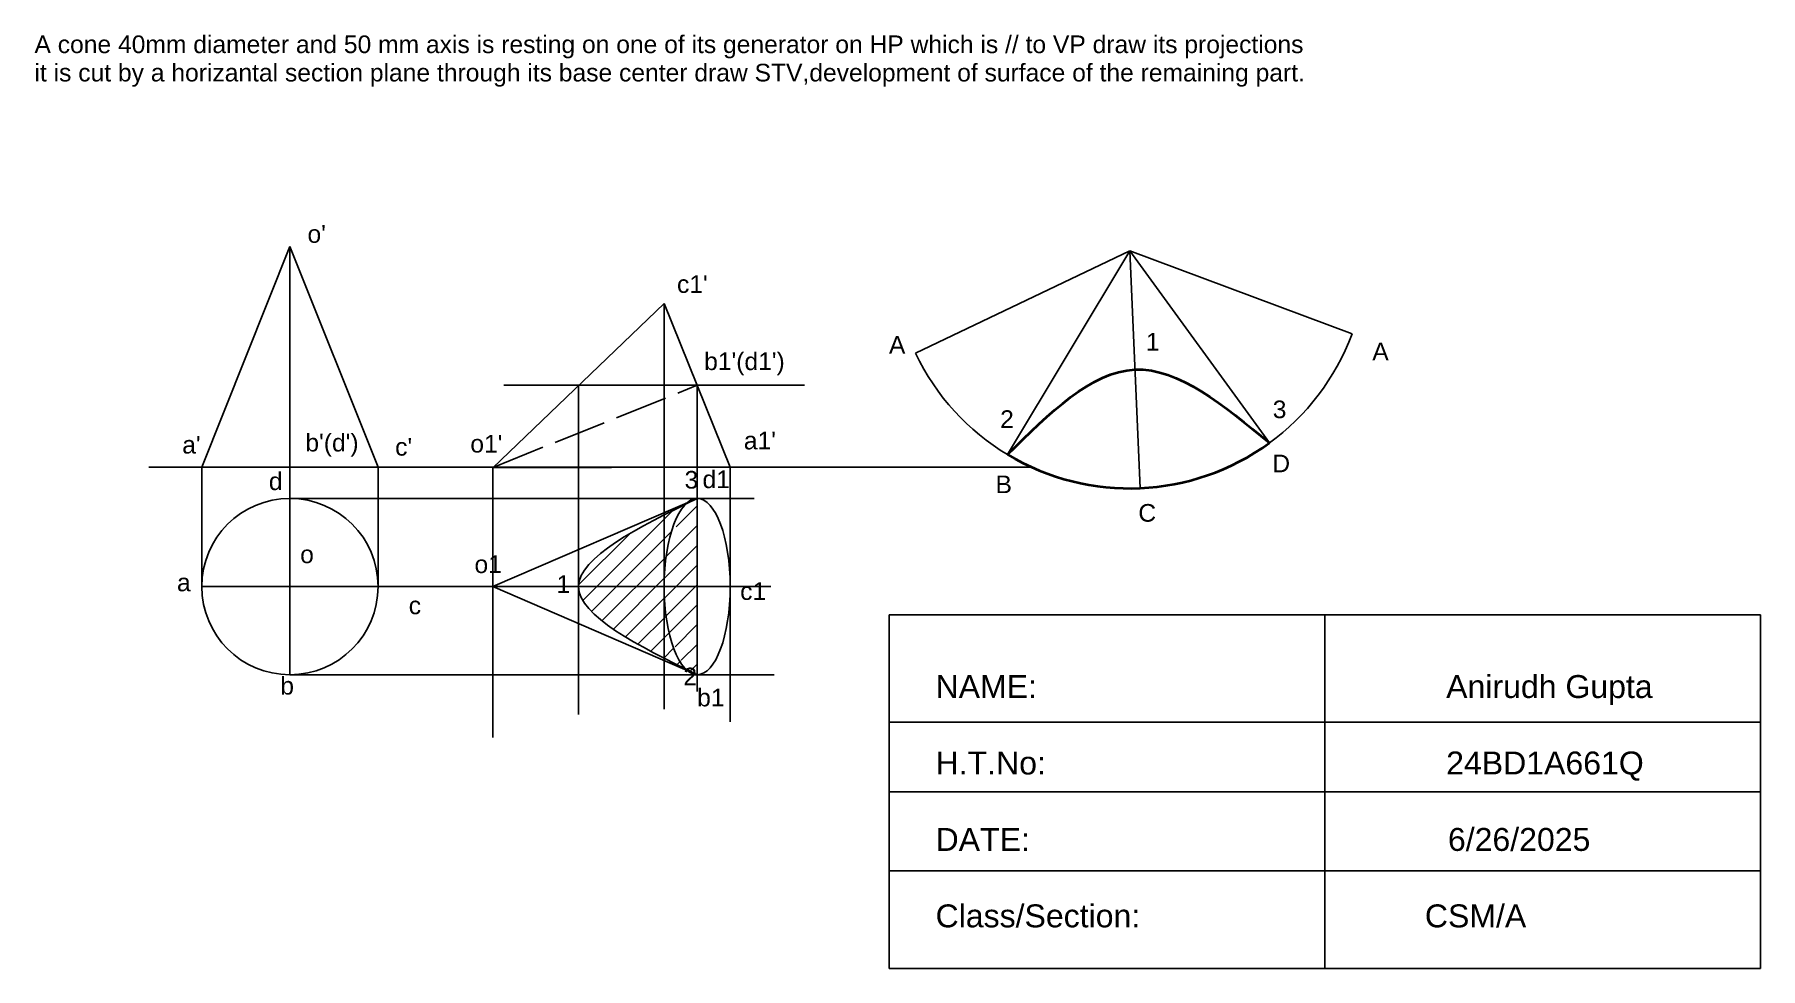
# Model space of a CAD drawing. Header units: inches. Extents: x 14 to 3829, y 5 to 1519.
# Drawn here: x 1164.5 to 1556.1, y 1189.9 to 1401.7 of the extents above; entities that cross this region are included whole.
import ezdxf

# ---------------------------------------------------------------- set-up
doc = ezdxf.new("R2010")
doc.units = ezdxf.units.IN
doc.header["$MEASUREMENT"] = 0
doc.linetypes.add('ACAD_ISO02W100', pattern=[15, 12, -3])
doc.styles.get("Standard").update_dxf_attribs({"font": 'arial.ttf'})

msp = doc.modelspace()

# ---------------------------------------------------------------- hatches: boundary and pattern name
h = msp.add_hatch()
h.set_pattern_fill('ANSI31', color=256)
h.set_pattern_definition([(45, (-2006.504, -692.9825), (-2.245064, 2.245064), [])])
edge = h.paths.add_edge_path()
edge.add_spline(control_points=[(1307.341, 1292.711), (1296.792, 1287.296), (1287.911, 1281.882), (1287.911, 1276.467)], knot_values=[6.2986296, 6.2986296, 6.2986296, 6.2986296, 33.5408764, 33.5408764, 33.5408764, 33.5408764], degree=3, periodic=0)
edge.add_line((1287.911, 1276.467), (1307.341, 1276.467))
edge.add_line((1307.341, 1276.467), (1307.341, 1292.711))
edge = h.paths.add_edge_path()
edge.add_spline(control_points=[(1314.837, 1296.467), (1313.938, 1296.022), (1313.039, 1295.577), (1312.143, 1295.131)], knot_values=[0, 0, 0, 0, 2.2398577, 2.2398577, 2.2398577, 2.2398577], degree=3, periodic=0)
edge.add_ellipse((1314.837, 1276.467), major_axis=(0, -20), ratio=0.374769, start_angle=201.05754, end_angle=270)
edge.add_line((1307.341, 1276.467), (1314.837, 1276.467))
edge.add_line((1314.837, 1276.467), (1314.837, 1296.467))
edge = h.paths.add_edge_path(flags=17)
edge.add_ellipse((1314.837, 1276.467), major_axis=(0, -20), ratio=0.374769, start_angle=209.67535, end_angle=218.29315, ccw=False)
edge.add_ellipse((1314.837, 1276.467), major_axis=(0, -20), ratio=0.374769, start_angle=201.05754, end_angle=209.67535, ccw=False)
edge.add_spline(control_points=[(1312.143, 1295.131), (1310.522, 1294.325), (1308.913, 1293.518), (1307.341, 1292.711)], knot_values=[2.2398577, 2.2398577, 2.2398577, 2.2398577, 6.2986296, 6.2986296, 6.2986296, 6.2986296], degree=3, periodic=0)
edge.add_line((1307.341, 1292.711), (1307.341, 1276.467))
edge.add_ellipse((1314.837, 1276.467), major_axis=(0, -20), ratio=0.374769, start_angle=261.38219, end_angle=270, ccw=False)
edge.add_ellipse((1314.837, 1276.467), major_axis=(0, -20), ratio=0.374769, start_angle=252.76438, end_angle=261.38219, ccw=False)
edge.add_ellipse((1314.837, 1276.467), major_axis=(0, -20), ratio=0.374769, start_angle=244.14658, end_angle=252.76438, ccw=False)
edge.add_ellipse((1314.837, 1276.467), major_axis=(0, -20), ratio=0.374769, start_angle=235.52877, end_angle=244.14658, ccw=False)
edge.add_ellipse((1314.837, 1276.467), major_axis=(0, -20), ratio=0.374769, start_angle=226.91096, end_angle=235.52877, ccw=False)
edge.add_ellipse((1314.837, 1276.467), major_axis=(0, -20), ratio=0.374769, start_angle=218.29315, end_angle=226.91096, ccw=False)
edge = h.paths.add_edge_path()
edge.add_line((1307.341, 1276.467), (1287.911, 1276.467))
edge.add_spline(control_points=[(1287.911, 1276.467), (1287.911, 1271.052), (1296.792, 1265.638), (1307.341, 1260.223)], knot_values=[33.5408764, 33.5408764, 33.5408764, 33.5408764, 60.7831231, 60.7831231, 60.7831231, 60.7831231], degree=3, periodic=0)
edge.add_line((1307.341, 1260.223), (1307.341, 1276.467))
edge = h.paths.add_edge_path()
edge.add_line((1314.837, 1276.467), (1307.341, 1276.467))
edge.add_ellipse((1314.837, 1276.467), major_axis=(0, -20), ratio=0.374769, start_angle=270, end_angle=338.94246)
edge.add_spline(control_points=[(1312.143, 1257.803), (1313.039, 1257.357), (1313.938, 1256.912), (1314.837, 1256.467)], knot_values=[64.841895, 64.841895, 64.841895, 64.841895, 67.0817527, 67.0817527, 67.0817527, 67.0817527], degree=3, periodic=0)
edge.add_line((1314.837, 1256.467), (1314.837, 1276.467))
edge = h.paths.add_edge_path(flags=17)
edge.add_ellipse((1314.837, 1276.467), major_axis=(0, -20), ratio=0.374769, start_angle=304.47123, end_angle=313.08904, ccw=False)
edge.add_ellipse((1314.837, 1276.467), major_axis=(0, -20), ratio=0.374769, start_angle=295.85342, end_angle=304.47123, ccw=False)
edge.add_ellipse((1314.837, 1276.467), major_axis=(0, -20), ratio=0.374769, start_angle=287.23562, end_angle=295.85342, ccw=False)
edge.add_ellipse((1314.837, 1276.467), major_axis=(0, -20), ratio=0.374769, start_angle=278.61781, end_angle=287.23562, ccw=False)
edge.add_ellipse((1314.837, 1276.467), major_axis=(0, -20), ratio=0.374769, start_angle=270, end_angle=278.61781, ccw=False)
edge.add_line((1307.341, 1276.467), (1307.341, 1260.223))
edge.add_spline(control_points=[(1307.341, 1260.223), (1308.913, 1259.416), (1310.522, 1258.609), (1312.143, 1257.803)], knot_values=[60.7831231, 60.7831231, 60.7831231, 60.7831231, 64.841895, 64.841895, 64.841895, 64.841895], degree=3, periodic=0)
edge.add_ellipse((1314.837, 1276.467), major_axis=(0, -20), ratio=0.374769, start_angle=330.32465, end_angle=338.94246, ccw=False)
edge.add_ellipse((1314.837, 1276.467), major_axis=(0, -20), ratio=0.374769, start_angle=321.70685, end_angle=330.32465, ccw=False)
edge.add_ellipse((1314.837, 1276.467), major_axis=(0, -20), ratio=0.374769, start_angle=313.08904, end_angle=321.70685, ccw=False)

# ---------------------------------------------------------------- linework, layer by layer
for p, q in [((1202.442, 1303.577), (1222.442, 1353.577)), ((1222.442, 1303.577), (1222.442, 1353.577)), ((1242.442, 1303.577), (1222.442, 1353.577)), ((1412.955, 1352.588), (1364.363, 1329.375)), ((1385.247, 1306.412), (1412.955, 1352.588)), ((1412.955, 1352.588), (1463.407, 1333.759)), ((1412.955, 1352.588), (1415.336, 1298.789)), ((1444.634, 1309.04), (1412.955, 1352.588)), ((1307.341, 1340.661), (1268.481, 1303.38)), ((1322.332, 1303.577), (1307.341, 1340.661)), ((1307.341, 1340.661), (1307.341, 1248.668)), ((1314.837, 1322.119), (1270.944, 1322.119)), ((1270.944, 1322.119), (1339.146, 1322.119)), ((1287.911, 1322.021), (1287.911, 1247.485)), ((1314.837, 1322.119), (1314.837, 1252.691)), ((1190.465, 1303.577), (1390.465, 1303.577)), ((1202.442, 1276.467), (1202.442, 1303.577)), ((1202.442, 1303.577), (1242.442, 1303.577)), ((1222.442, 1296.467), (1222.442, 1303.577)), ((1242.442, 1276.467), (1242.442, 1303.577)), ((1322.332, 1303.577), (1268.481, 1303.38)), ((1268.481, 1303.38), (1268.481, 1242.28)), ((1322.332, 1303.577), (1322.332, 1245.829)), ((1222.442, 1276.467), (1222.442, 1296.467)), ((1222.442, 1296.467), (1222.442, 1256.467)), ((1222.442, 1296.467), (1327.779, 1296.467)), ((1268.481, 1276.467), (1314.837, 1296.467)), ((1242.442, 1276.467), (1202.442, 1276.467)), ((1222.442, 1276.467), (1242.442, 1276.467)), ((1242.442, 1276.467), (1331.568, 1276.467)), ((1268.481, 1276.467), (1314.837, 1256.467)), ((1358.386, 1270.053), (1358.386, 1189.864)), ((1358.386, 1270.053), (1556.054, 1270.053)), ((1457.22, 1270.053), (1457.22, 1189.864)), ((1556.054, 1189.864), (1556.054, 1270.053)), ((1222.442, 1256.467), (1332.278, 1256.467)), ((1358.386, 1245.696), (1556.054, 1245.696)), ((1358.386, 1229.958), (1556.054, 1229.958)), ((1358.386, 1211.972), (1556.054, 1211.972)), ((1358.386, 1189.864), (1556.054, 1189.864))]:
    msp.add_line(p, q)
at = {"linetype": 'ACAD_ISO02W100'}
msp.add_line((1268.685, 1303.577), (1314.837, 1322.119), dxfattribs=at)
msp.add_circle((1222.442, 1276.467), 20)
msp.add_arc((1412.955, 1352.588), 53.852, 205.53394, 339.53394)
at = {"lineweight": 40}
msp.add_arc((1412.955, 1352.588), 53.852, 239.03394, 306.03394, dxfattribs=at)
msp.add_ellipse((1314.837, 1276.467), major_axis=(0, -20), ratio=0.374769)
msp.add_spline([(1385.247, 1306.412), (1414.145, 1325.688), (1444.634, 1309.04)], degree=3, dxfattribs=at)
msp.add_spline([(1314.837, 1296.467), (1287.911, 1276.467), (1314.837, 1256.467)], degree=3)
for p in [(1414.145, 1325.688), (1444.634, 1309.04), (1385.247, 1306.412), (1415.336, 1298.789)]:
    msp.add_point(p)

# ---------------------------------------------------------------- texts
for s, p in [('A cone 40mm diameter and 50 mm axis is resting on one of its generator on HP which is // to VP draw its projections', (1164.491, 1397.453)), ('it is cut by a horizantal section plane through its base center draw STV,development of surface of the remaining part. ', (1164.491, 1391.027)), ("o'", (1226.424, 1354.437)), ("c1'", (1310.255, 1343.079)), ('A', (1358.34, 1329.284)), ('1', (1416.62, 1329.994)), ('A', (1467.989, 1327.79)), ("b1'(d1')", (1316.412, 1325.569)), ('2', (1383.561, 1312.451)), ('3', (1445.408, 1314.664)), ("a'", (1198.007, 1306.64)), ("b'(d')", (1225.95, 1307.113)), ("c'", (1246.316, 1306.167)), ("o1'", (1263.366, 1306.877)), ("a1'", (1325.411, 1307.586)), ('D', (1445.311, 1302.392)), ('d', (1217.662, 1298.358)), ('3', (1311.971, 1298.694)), ('d1', (1316.043, 1298.803)), ('B', (1382.513, 1297.661)), ('C', (1414.909, 1291.187)), ('o', (1224.766, 1281.795)), ('o1', (1264.31, 1279.541)), ('a', (1196.823, 1275.406)), ('1', (1282.917, 1275.032)), ('c1', (1324.584, 1273.446)), ('c', (1249.394, 1270.201)), ('2', (1311.693, 1254.077)), ('b', (1220.267, 1251.981)), ('b1', (1314.823, 1249.307))]:
    msp.add_text(s, height=4).set_placement(p)
at = {"insert": (1368.915, 1256.4), "char_height": 5.2, "attachment_point": 1}
msp.add_mtext_dynamic_manual_height_columns('NAME:                                              Anirudh Gupta\\P\\PH.T.No:                                             24BD1A661Q\\P\\PDATE:                                               6/26/2025\\P\\PClass/Section:                                CSM/A', width=175.89946, gutter_width=12.5, heights=[0], dxfattribs=at)

doc.saveas('drawing.dxf')
